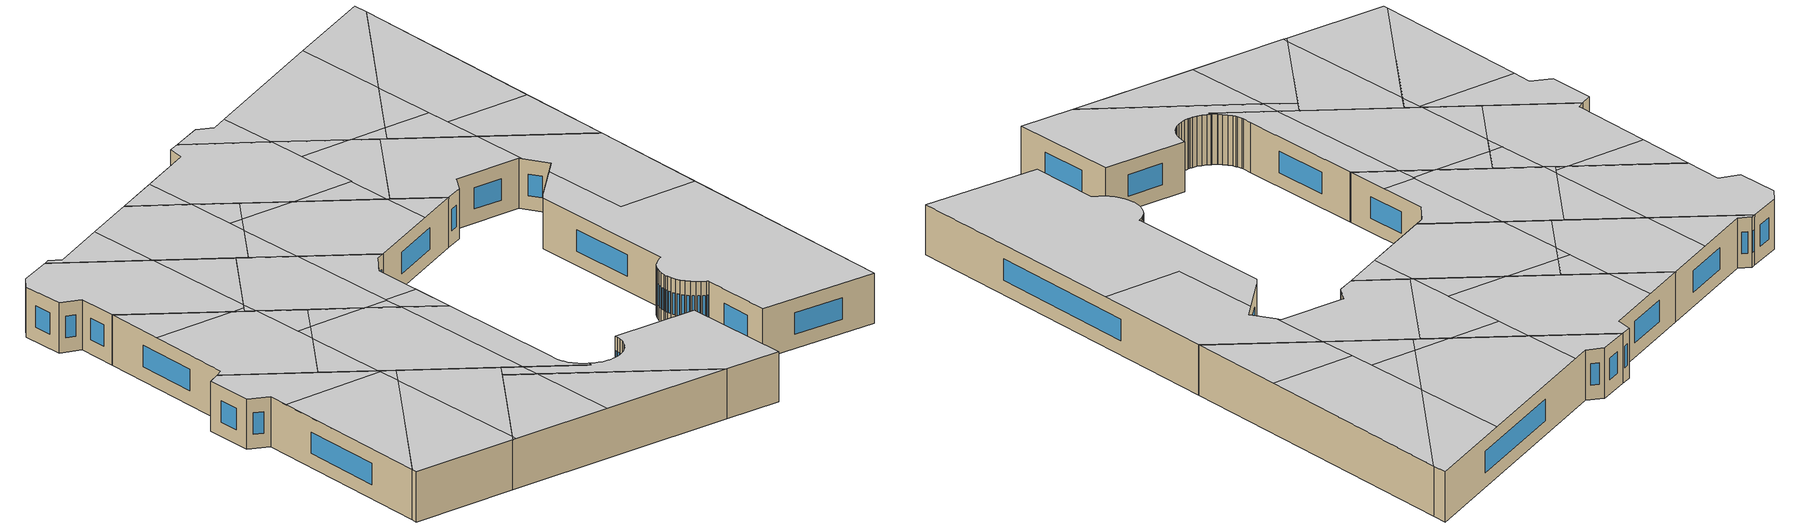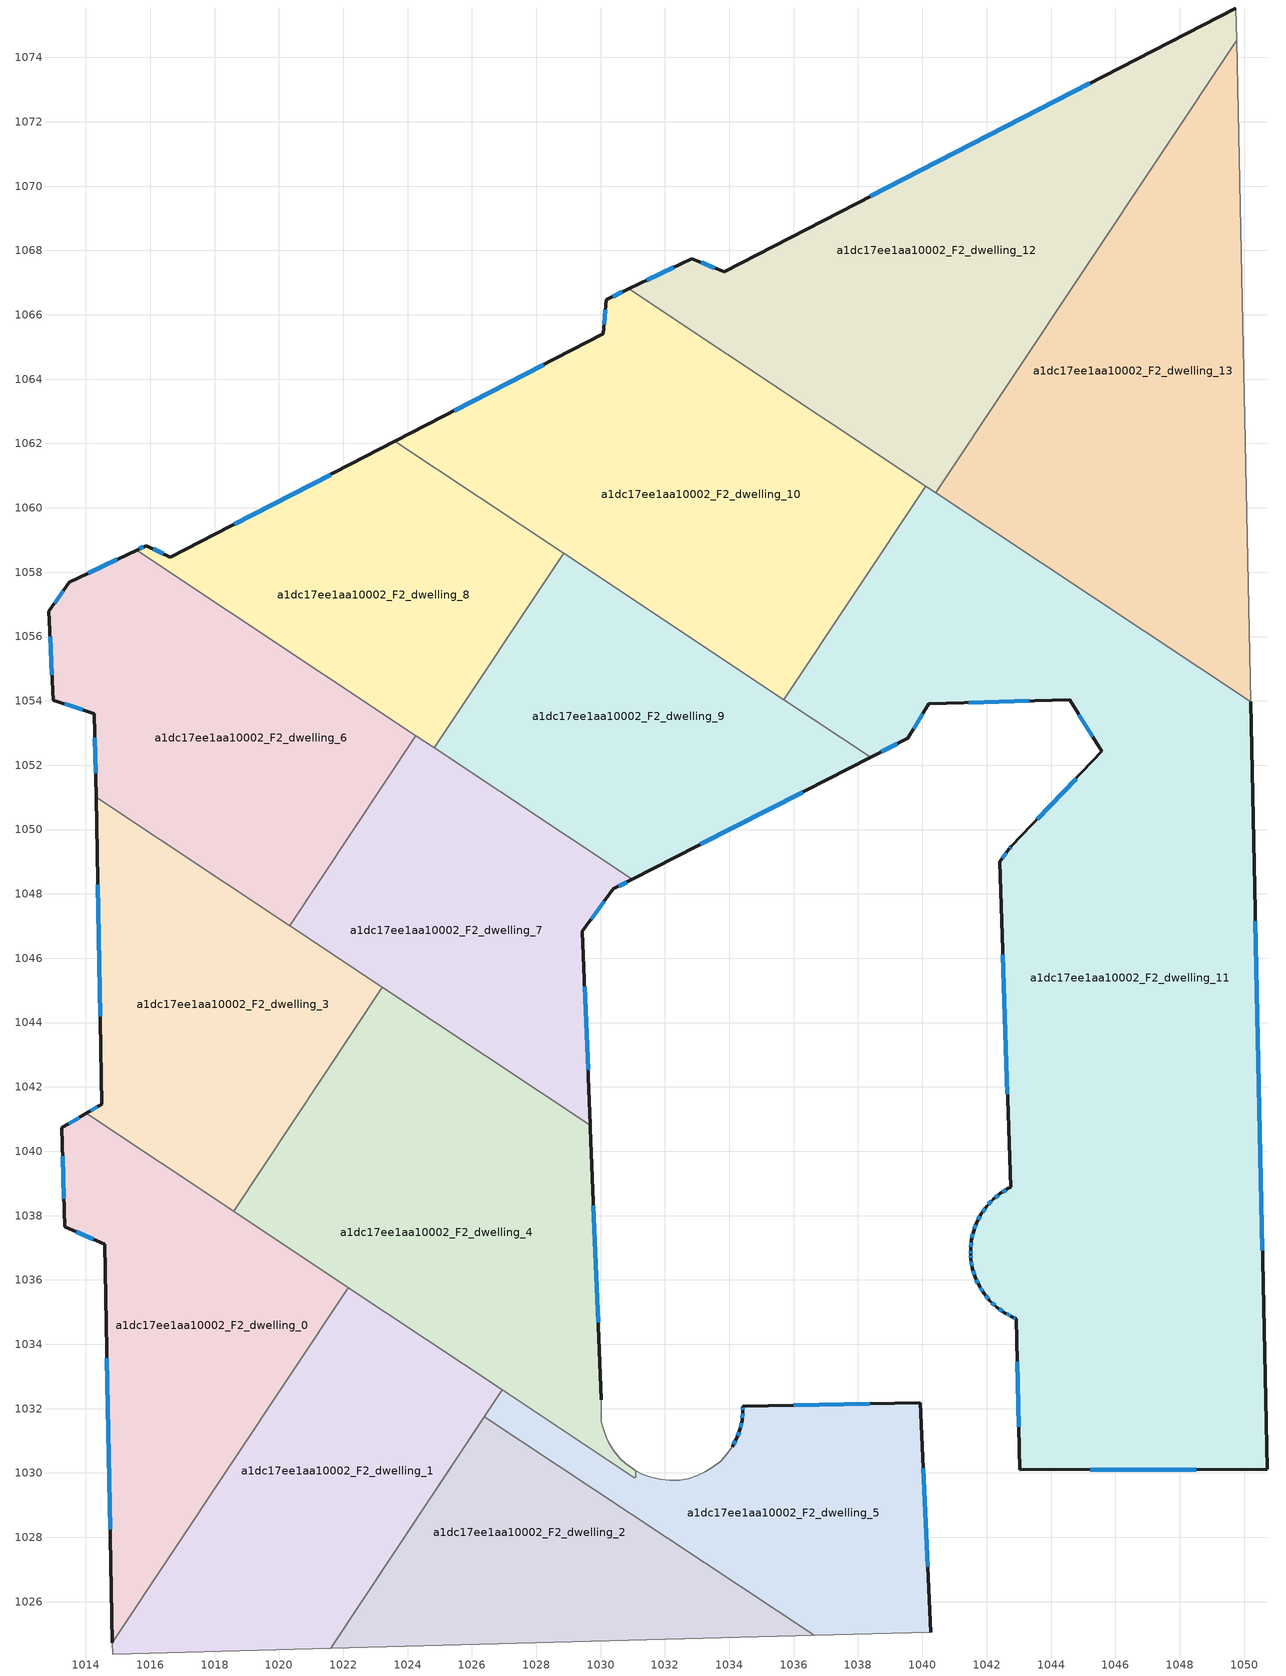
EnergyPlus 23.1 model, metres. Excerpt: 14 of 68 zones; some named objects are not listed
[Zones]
a1dc17ee1aa10002_F2_dwelling_0
 floor to a1dc17ee1aa10002_F1_dwelling_0 (EU_floor_Construction): 1022.16,1035.76 1014.83,1024.72 1014.59,1037.11 1013.34,1037.65 1013.25,1040.73 1014.01,1041.17 z6
 wall outside (EU_wall_Construction): 1014.01,1041.17 1013.25,1040.73 1013.34,1037.65 1014.59,1037.11 1014.83,1024.72 z6:9
 wall to a1dc17ee1aa10002_F2_dwelling_1 (EU_wall_Construction): 1014.83,1024.72 1022.16,1035.76 z6:9
 wall to a1dc17ee1aa10002_F2_dwelling_3 (EU_wall_Construction): 1018.59,1038.13 1014.01,1041.17 z6:9
 wall to a1dc17ee1aa10002_F2_dwelling_4 (EU_wall_Construction): 1022.16,1035.76 1018.59,1038.13 z6:9
 window (EU_Window_Construction): 1014.66,1033.57 1014.76,1028.26 / 1013.7,1037.49 1014.23,1037.26 / 1013.27,1039.85 1013.32,1038.53 / 1013.79,1041.05 1013.47,1040.86 z6.86:8.14
 ceiling to a1dc17ee1aa10002_F3_dwelling_2 (EU_floor_Construction): 1014.83,1024.72 1021.43,1034.65 1021.36,1036.1 1014.61,1035.8 z9
 ceiling to a1dc17ee1aa10002_F3_dwelling_1 (EU_floor_Construction): 1021.36,1036.1 1021.35,1036.3 1014.01,1041.17 1013.25,1040.73 1013.34,1037.65 1014.59,1037.11 1014.61,1035.8 z9
 ceiling to a1dc17ee1aa10002_F3_dwelling_4 (EU_floor_Construction): 1021.43,1034.66 1022.16,1035.76 1021.35,1036.3 z9
a1dc17ee1aa10002_F2_dwelling_1
 floor to a1dc17ee1aa10002_F1_dwelling_1 (EU_floor_Construction): 1026.95,1032.58 1021.61,1024.55 1014.84,1024.37 1014.83,1024.72 1022.16,1035.76 z6
 wall adiabatic (EU_wall_Construction): 1014.83,1024.72 1014.84,1024.37 1021.61,1024.55 1026.95,1032.58 z6:9
 wall to a1dc17ee1aa10002_F2_dwelling_4 (EU_wall_Construction): 1026.95,1032.58 1022.16,1035.76 z6:9
 ceiling to a1dc17ee1aa10002_F3_dwelling_4 (EU_floor_Construction): 1021.87,1024.94 1026.95,1032.58 1022.16,1035.76 1021.43,1034.66 z9
 ceiling to a1dc17ee1aa10002_F3_dwelling_2 (EU_floor_Construction): 1021.61,1024.55 1021.87,1024.94 1021.43,1034.65 1014.83,1024.72 1014.84,1024.37 z9
a1dc17ee1aa10002_F2_dwelling_10
 floor to a1dc17ee1aa10002_F1_dwelling_10 (EU_floor_Construction): 1040.11,1060.68 1035.7,1054.04 1023.61,1062.06 1030.09,1065.41 1030.17,1066.47 1030.88,1066.81 z6
 wall outside (EU_wall_Construction): 1030.88,1066.81 1030.17,1066.47 1030.09,1065.41 1023.61,1062.06 z6:9
 wall to a1dc17ee1aa10002_F2_dwelling_11 (EU_wall_Construction): 1035.7,1054.04 1040.11,1060.68 z6:9
 wall to a1dc17ee1aa10002_F2_dwelling_12 (EU_wall_Construction): 1040.11,1060.68 1030.88,1066.81 z6:9
 wall to a1dc17ee1aa10002_F2_dwelling_9 (EU_wall_Construction): 1028.85,1058.58 1035.7,1054.04 z6:9
 wall to a1dc17ee1aa10002_F2_dwelling_8 (EU_wall_Construction): 1023.61,1062.06 1028.85,1058.58 z6:9
 window (EU_Window_Construction): 1030.68,1066.71 1030.37,1066.56 / 1028.24,1064.45 1025.46,1063.02 / 1030.15,1066.16 1030.11,1065.71 z6.86:8.14
 ceiling to a1dc17ee1aa10002_F3_dwelling_5 (EU_floor_Construction): 1035.46,1057.15 1035.15,1063.97 1030.88,1066.81 1030.17,1066.47 1030.09,1065.41 1026.49,1063.55 1026.65,1060.04 1031.3,1056.96 z9
 ceiling to a1dc17ee1aa10002_F3_dwelling_9 (EU_floor_Construction): 1035.7,1054.04 1040.11,1060.68 1038.76,1061.57 1035.27,1061.41 1035.6,1054.1 z9
 ceiling to a1dc17ee1aa10002_F3_dwelling_3 (EU_floor_Construction): 1026.65,1060.04 1026.49,1063.55 1023.61,1062.06 z9
 ceiling to a1dc17ee1aa10002_F3_dwelling_6 (EU_floor_Construction): 1035.6,1054.1 1035.46,1057.15 1031.3,1056.96 z9
 ceiling to a1dc17ee1aa10002_F3_dwelling_8 (EU_floor_Construction): 1038.76,1061.57 1035.15,1063.97 1035.27,1061.41 z9
a1dc17ee1aa10002_F2_dwelling_11
 floor to a1dc17ee1aa10002_F1_dwelling_11 (EU_floor_Construction): 1050.21,1053.97 1050.72,1030.11 1043.03,1030.1 1042.92,1034.8 1042.81,1034.85 1042.55,1034.98 1042.32,1035.15 1042.1,1035.35 1041.92,1035.58 1041.76,1035.82 1041.64,1036.09 1041.56,1036.37 1041.51,1036.66 1041.5,1036.78 1041.5,1036.95 1041.53,1037.24 1041.59,1037.52 1041.69,1037.79 1041.83,1038.05 1042,1038.29 1042.2,1038.5 1042.42,1038.69 1042.67,1038.84 1042.74,1038.88 1042.4,1049 1042.69,1049.39 1042.76,1049.48 1045.58,1052.43 1044.58,1054.03 1040.19,1053.91 1039.55,1052.83 1038.4,1052.24 1035.7,1054.04 1040.11,1060.68 z6
 wall outside (EU_wall_Construction): 1038.4,1052.24 1039.55,1052.83 1040.19,1053.91 1044.58,1054.03 1045.58,1052.43 1042.76,1049.48 1042.69,1049.39 1042.4,1049 1042.74,1038.88 1042.67,1038.84 1042.42,1038.69 1042.2,1038.5 1042,1038.29 1041.83,1038.05 1041.69,1037.79 1041.59,1037.52 1041.53,1037.24 1041.5,1036.95 1041.5,1036.78 1041.51,1036.66 1041.56,1036.37 1041.64,1036.09 1041.76,1035.82 1041.92,1035.58 1042.1,1035.35 1042.32,1035.15 1042.55,1034.98 1042.81,1034.85 1042.92,1034.8 1043.03,1030.1 1050.72,1030.11 1050.21,1053.97 z6:9
 wall to a1dc17ee1aa10002_F2_dwelling_13 (EU_wall_Construction): 1050.21,1053.97 1040.42,1060.47 z6:9
 wall to a1dc17ee1aa10002_F2_dwelling_9 (EU_wall_Construction): 1035.7,1054.03 1038.4,1052.24 z6:9
 wall to a1dc17ee1aa10002_F2_dwelling_12 (EU_wall_Construction): 1040.42,1060.47 1040.11,1060.68 z6:9
 window (EU_Window_Construction): 1041.68,1036.01 1041.73,1035.9 / 1041.58,1036.29 1041.62,1036.17 / 1041.52,1036.57 1041.54,1036.45 / 1041.5,1036.75 1041.51,1036.69 / 1041.5,1036.9 1041.5,1036.83 / 1041.52,1037.15 1041.51,1037.03 / 1041.57,1037.44 1041.54,1037.32 / 1041.66,1037.72 1041.62,1037.6 / 1041.79,1037.98 1041.73,1037.87 / 1041.95,1038.22 1041.88,1038.12 / 1042.14,1038.44 1042.06,1038.35 / 1042.36,1038.64 1042.26,1038.56 / 1042.6,1038.8 1042.49,1038.73 / 1042.5,1046.11 1042.64,1041.77 / 1042.61,1049.28 1042.48,1049.11 / 1042.74,1049.45 1042.71,1049.41 / 1044.78,1051.58 1043.57,1050.32 / 1044.87,1053.57 1045.3,1052.89 / 1041.45,1053.94 1043.33,1054 / 1039.73,1053.14 1040.01,1053.6 / 1038.72,1052.41 1039.22,1052.66 / 1050.57,1036.93 1050.35,1047.16 / 1045.22,1030.1 1048.52,1030.11 / 1042.95,1033.46 1043,1031.44 / 1042.84,1034.83 1042.89,1034.81 / 1042.63,1034.94 1042.74,1034.89 / 1042.38,1035.1 1042.49,1035.03 / 1042.16,1035.29 1042.26,1035.21 / 1041.97,1035.51 1042.05,1035.42 / 1041.81,1035.75 1041.87,1035.65 z6.86:8.14
 ceiling to a1dc17ee1aa10002_F3_dwelling_12 (EU_floor_Construction): 1050.72,1030.11 1050.38,1045.79 1045.1,1045.55 1044.83,1051.64 1042.76,1049.48 1042.4,1049 1042.74,1038.88 1042.67,1038.84 1042.42,1038.69 1042.2,1038.5 1042,1038.29 1041.83,1038.05 1041.69,1037.79 1041.59,1037.52 1041.53,1037.24 1041.5,1036.95 1041.5,1036.78 1041.51,1036.66 1041.56,1036.37 1041.64,1036.09 1041.76,1035.82 1041.92,1035.58 1042.1,1035.35 1042.32,1035.15 1042.55,1034.98 1042.81,1034.85 1042.92,1034.8 1043.03,1030.1 z9
 ceiling to a1dc17ee1aa10002_F3_dwelling_11 (EU_floor_Construction): 1050.38,1045.79 1050.21,1053.97 1044.55,1057.73 1044.73,1053.8 1045.58,1052.43 1044.83,1051.64 1045.1,1045.55 z9
 ceiling to a1dc17ee1aa10002_F3_dwelling_9 (EU_floor_Construction): 1044.73,1053.8 1044.55,1057.73 1040.11,1060.68 1035.7,1054.04 1038.39,1052.24 1039.55,1052.83 1040.19,1053.91 1044.58,1054.03 z9
a1dc17ee1aa10002_F2_dwelling_12
 floor to a1dc17ee1aa10002_F1_dwelling_12 (EU_floor_Construction): 1049.74,1075.54 1049.77,1074.54 1040.42,1060.47 1030.88,1066.81 1032.84,1067.74 1033.84,1067.34 z6
 wall outside (EU_wall_Construction): 1049.74,1075.54 1033.84,1067.34 1032.84,1067.74 1030.88,1066.81 z6:9
 wall to a1dc17ee1aa10002_F2_dwelling_13 (EU_wall_Construction): 1040.42,1060.47 1049.77,1074.54 z6:9
 wall adiabatic (EU_wall_Construction): 1049.77,1074.54 1049.74,1075.54 z6:9
 window (EU_Window_Construction): 1032.28,1067.48 1031.44,1067.07 / 1033.55,1067.45 1033.13,1067.63 / 1045.2,1073.19 1038.38,1069.68 z6.86:8.14
 ceiling to a1dc17ee1aa10002_F3_dwelling_8 (EU_floor_Construction): 1041.23,1061.68 1044.17,1066.11 1043.87,1072.51 1034.97,1067.92 1035.15,1063.97 1038.76,1061.57 z9
 ceiling to a1dc17ee1aa10002_F3_dwelling_5 (EU_floor_Construction): 1035.15,1063.97 1034.97,1067.92 1033.84,1067.34 1032.84,1067.74 1030.88,1066.81 z9
 ceiling to a1dc17ee1aa10002_F3_dwelling_10 (EU_floor_Construction): 1044.17,1066.11 1049.77,1074.54 1049.74,1075.54 1043.87,1072.51 z9
 ceiling to a1dc17ee1aa10002_F3_dwelling_9 (EU_floor_Construction): 1040.42,1060.47 1041.23,1061.68 1038.76,1061.57 z9
a1dc17ee1aa10002_F2_dwelling_13
 floor to a1dc17ee1aa10002_F1_dwelling_13 (EU_floor_Construction): 1049.77,1074.54 1050.21,1053.97 1040.42,1060.47 z6
 wall adiabatic (EU_wall_Construction): 1050.21,1053.97 1049.77,1074.54 z6:9
 ceiling to a1dc17ee1aa10002_F3_dwelling_10 (EU_floor_Construction): 1050.07,1060.48 1049.77,1074.54 1044.17,1066.11 1044.43,1060.23 z9
 ceiling to a1dc17ee1aa10002_F3_dwelling_8 (EU_floor_Construction): 1044.36,1061.83 1044.17,1066.11 1041.23,1061.68 z9
 ceiling to a1dc17ee1aa10002_F3_dwelling_11 (EU_floor_Construction): 1050.21,1053.97 1050.07,1060.48 1044.43,1060.23 1044.55,1057.73 z9
 ceiling to a1dc17ee1aa10002_F3_dwelling_9 (EU_floor_Construction): 1044.55,1057.73 1044.36,1061.83 1041.23,1061.68 1040.42,1060.47 z9
a1dc17ee1aa10002_F2_dwelling_2
 floor to a1dc17ee1aa10002_F1_dwelling_2 (EU_floor_Construction): 1036.63,1024.95 1021.61,1024.55 1026.39,1031.75 z6
 wall adiabatic (EU_wall_Construction): 1026.39,1031.75 1021.61,1024.55 1036.63,1024.95 z6:9
 wall to a1dc17ee1aa10002_F2_dwelling_5 (EU_wall_Construction): 1036.63,1024.95 1026.39,1031.75 z6:9
 ceiling to a1dc17ee1aa10002_F3_dwelling_7 (EU_floor_Construction): 1036.63,1024.95 1027.99,1030.69 1028.26,1024.73 z9
 ceiling to a1dc17ee1aa10002_F3_dwelling_4 (EU_floor_Construction): 1028.26,1024.73 1027.99,1030.69 1026.39,1031.75 1021.87,1024.94 1021.89,1024.56 z9
 ceiling to a1dc17ee1aa10002_F3_dwelling_2 (EU_floor_Construction): 1021.89,1024.56 1021.87,1024.94 1021.61,1024.55 z9
a1dc17ee1aa10002_F2_dwelling_3
 floor to a1dc17ee1aa10002_F1_dwelling_3 (EU_floor_Construction): 1023.22,1045.09 1018.59,1038.13 1014.01,1041.17 1014.5,1041.46 1014.32,1051 z6
 wall outside (EU_wall_Construction): 1014.32,1051 1014.5,1041.46 1014.01,1041.17 z6:9
 wall to a1dc17ee1aa10002_F2_dwelling_4 (EU_wall_Construction): 1018.59,1038.13 1023.22,1045.09 z6:9
 wall to a1dc17ee1aa10002_F2_dwelling_6 (EU_wall_Construction): 1020.34,1047.01 1014.32,1051 z6:9
 wall to a1dc17ee1aa10002_F2_dwelling_7 (EU_wall_Construction): 1023.22,1045.09 1020.34,1047.01 z6:9
 window (EU_Window_Construction): 1014.36,1041.38 1014.15,1041.26 / 1014.37,1048.28 1014.45,1044.19 z6.86:8.14
 ceiling to a1dc17ee1aa10002_F3_dwelling_1 (EU_floor_Construction): 1018.59,1038.13 1021.1,1041.9 1020.88,1046.65 1019.82,1047.35 1014.39,1047.1 1014.5,1041.46 1014.01,1041.17 z9
 ceiling to a1dc17ee1aa10002_F3_dwelling_0 (EU_floor_Construction): 1019.82,1047.35 1014.32,1051 1014.39,1047.1 z9
 ceiling to a1dc17ee1aa10002_F3_dwelling_3 (EU_floor_Construction): 1021.95,1043.19 1023.22,1045.09 1020.88,1046.64 1021.04,1043.15 z9
 ceiling to a1dc17ee1aa10002_F3_dwelling_4 (EU_floor_Construction): 1021.1,1041.91 1021.95,1043.19 1021.04,1043.15 z9
a1dc17ee1aa10002_F2_dwelling_4
 floor to a1dc17ee1aa10002_F1_dwelling_4 (EU_floor_Construction): 1029.68,1040.8 1029.68,1040.72 1030.02,1032.27 1030.03,1031.61 1030.05,1031.48 1030.14,1031.2 1030.18,1031.1 1030.26,1030.94 1030.41,1030.69 1030.59,1030.47 1030.79,1030.29 1030.81,1030.27 1031.04,1030.1 1031.09,1030.08 1031.09,1029.88 1031.05,1029.86 1018.59,1038.13 1023.22,1045.09 z6
 wall outside (EU_wall_Construction): 1030.02,1032.27 1029.68,1040.72 1029.68,1040.8 z6:9
 wall adiabatic (EU_wall_Construction): 1031.05,1029.86 1031.09,1029.88 1031.09,1030.08 1031.04,1030.1 1030.81,1030.27 1030.79,1030.29 1030.59,1030.47 1030.41,1030.69 1030.26,1030.94 1030.18,1031.1 1030.14,1031.2 1030.05,1031.48 1030.03,1031.61 1030.02,1032.27 z6:9
 wall to a1dc17ee1aa10002_F2_dwelling_7 (EU_wall_Construction): 1029.68,1040.8 1023.22,1045.09 z6:9
 wall to a1dc17ee1aa10002_F2_dwelling_5 (EU_wall_Construction): 1026.95,1032.58 1031.05,1029.86 z6:9
 window (EU_Window_Construction): 1029.92,1034.69 1029.78,1038.31 z6.86:8.14
 ceiling to a1dc17ee1aa10002_F3_dwelling_4 (EU_floor_Construction): 1027.93,1031.93 1027.46,1042.27 1025.82,1043.37 1021.95,1043.19 1021.1,1041.91 1021.35,1036.3 z9
 ceiling to a1dc17ee1aa10002_F3_dwelling_7 (EU_floor_Construction): 1031.09,1029.88 1031.09,1030.08 1031.04,1030.1 1030.81,1030.27 1030.79,1030.29 1030.59,1030.47 1030.41,1030.69 1030.26,1030.94 1030.18,1031.1 1030.14,1031.2 1030.05,1031.48 1030.03,1031.61 1030.02,1032.27 1029.68,1040.72 1029.68,1040.73 1029.68,1040.8 1027.46,1042.27 1027.93,1031.93 1031.05,1029.86 z9
 ceiling to a1dc17ee1aa10002_F3_dwelling_1 (EU_floor_Construction): 1021.35,1036.3 1021.1,1041.9 1018.59,1038.13 z9
 ceiling to a1dc17ee1aa10002_F3_dwelling_3 (EU_floor_Construction): 1025.82,1043.37 1023.22,1045.09 1021.95,1043.19 z9
a1dc17ee1aa10002_F2_dwelling_5
 floor to a1dc17ee1aa10002_F1_dwelling_5 (EU_floor_Construction): 1039.94,1032.19 1040.27,1025.05 1036.63,1024.95 1026.39,1031.75 1026.95,1032.58 1031.05,1029.86 1031.09,1029.88 1031.09,1030.08 1031.29,1029.97 1031.57,1029.86 1031.85,1029.8 1032.14,1029.77 1032.33,1029.78 1032.43,1029.78 1032.45,1029.78 1032.72,1029.83 1032.99,1029.91 1033.26,1030.03 1033.5,1030.19 1033.73,1030.37 1033.93,1030.58 1034.09,1030.82 1034.23,1031.08 1034.33,1031.35 1034.4,1031.63 1034.42,1031.92 1034.42,1032.08 z6
 wall outside (EU_wall_Construction): 1040.27,1025.05 1039.94,1032.19 1034.42,1032.08 1034.42,1031.92 1034.4,1031.63 1034.33,1031.35 1034.23,1031.08 1034.09,1030.82 z6:9
 wall adiabatic (EU_wall_Construction): 1031.29,1029.97 1031.09,1030.08 1031.09,1029.88 1031.05,1029.86 / 1034.09,1030.82 1033.93,1030.58 1033.73,1030.37 1033.5,1030.19 1033.26,1030.03 1032.99,1029.91 1032.72,1029.83 1032.45,1029.78 1032.43,1029.78 1032.33,1029.78 1032.14,1029.77 1031.85,1029.8 1031.57,1029.86 1031.3,1029.96 / 1036.63,1024.95 1040.27,1025.05 / 1026.95,1032.58 1026.39,1031.75 z6:9
 window (EU_Window_Construction): 1034.19,1031 1034.13,1030.89 / 1034.3,1031.27 1034.26,1031.15 / 1034.38,1031.55 1034.35,1031.43 / 1034.42,1031.84 1034.4,1031.71 / 1034.42,1032.04 1034.42,1031.96 / 1038.36,1032.16 1036,1032.11 / 1040.17,1027.09 1040.03,1030.15 z6.86:8.14
 ceiling to a1dc17ee1aa10002_F3_dwelling_7 (EU_floor_Construction): 1040.27,1025.05 1039.94,1032.19 1034.42,1032.08 1034.42,1031.92 1034.4,1031.63 1034.33,1031.35 1034.23,1031.08 1034.09,1030.82 1033.93,1030.58 1033.73,1030.37 1033.5,1030.19 1033.26,1030.03 1032.99,1029.91 1032.72,1029.83 1032.45,1029.78 1032.43,1029.78 1032.33,1029.78 1032.14,1029.77 1031.85,1029.8 1031.57,1029.86 1031.3,1029.96 1031.09,1030.08 1031.09,1029.88 1031.05,1029.86 1027.93,1031.93 1027.99,1030.69 1036.63,1024.95 z9
 ceiling to a1dc17ee1aa10002_F3_dwelling_4 (EU_floor_Construction): 1027.99,1030.69 1027.93,1031.93 1026.95,1032.58 1026.39,1031.75 z9
a1dc17ee1aa10002_F2_dwelling_6
 floor to a1dc17ee1aa10002_F1_dwelling_6 (EU_floor_Construction): 1024.26,1052.92 1020.34,1047.01 1014.32,1051 1014.27,1053.6 1012.98,1054.03 1012.85,1056.79 1013.48,1057.68 1015.58,1058.68 z6
 wall outside (EU_wall_Construction): 1015.58,1058.68 1013.48,1057.68 1012.85,1056.79 1012.98,1054.03 1014.27,1053.6 1014.32,1051 z6:9
 wall to a1dc17ee1aa10002_F2_dwelling_7 (EU_wall_Construction): 1020.34,1047.01 1024.26,1052.92 z6:9
 wall to a1dc17ee1aa10002_F2_dwelling_8 (EU_wall_Construction): 1024.26,1052.92 1015.58,1058.68 z6:9
 window (EU_Window_Construction): 1012.89,1056 1012.94,1054.81 / 1013.3,1057.43 1013.03,1057.04 / 1014.98,1058.4 1014.08,1057.97 / 1014.28,1052.86 1014.3,1051.75 / 1013.35,1053.9 1013.9,1053.72 z6.86:8.14
 ceiling to a1dc17ee1aa10002_F3_dwelling_0 (EU_floor_Construction): 1020.59,1047.38 1020.83,1047.75 1020.48,1055.43 1015.58,1058.68 1013.48,1057.68 1012.85,1056.79 1012.98,1054.03 1014.27,1053.6 1014.32,1051 1019.82,1047.35 z9
 ceiling adiabatic (EU_roof_Construction): 1020.34,1047.01 1020.59,1047.38 1019.82,1047.35 z9
 ceiling to a1dc17ee1aa10002_F3_dwelling_3 (EU_floor_Construction): 1020.83,1047.75 1024.26,1052.92 1020.48,1055.43 z9
a1dc17ee1aa10002_F2_dwelling_7
 floor to a1dc17ee1aa10002_F1_dwelling_7 (EU_floor_Construction): 1030.98,1048.46 1030.39,1048.15 1029.44,1046.84 1029.68,1040.8 1020.34,1047.01 1024.26,1052.92 z6
 wall outside (EU_wall_Construction): 1029.68,1040.8 1029.44,1046.84 1030.39,1048.15 1030.98,1048.46 z6:9
 wall to a1dc17ee1aa10002_F2_dwelling_9 (EU_wall_Construction): 1030.98,1048.46 1024.83,1052.54 z6:9
 wall to a1dc17ee1aa10002_F2_dwelling_8 (EU_wall_Construction): 1024.83,1052.54 1024.26,1052.92 z6:9
 window (EU_Window_Construction): 1030.56,1048.24 1030.81,1048.37 / 1029.71,1047.21 1030.12,1047.78 / 1029.61,1042.53 1029.51,1045.11 z6.86:8.14
 ceiling to a1dc17ee1aa10002_F3_dwelling_3 (EU_floor_Construction): 1027.41,1043.44 1027.06,1051.06 1024.26,1052.92 1020.83,1047.75 1020.88,1046.64 1025.82,1043.37 z9
 ceiling adiabatic (EU_roof_Construction): 1020.88,1046.64 1020.83,1047.75 1020.34,1047.01 z9
 ceiling to a1dc17ee1aa10002_F3_dwelling_6 (EU_floor_Construction): 1029.56,1043.67 1029.44,1046.84 1030.39,1048.15 1030.98,1048.46 1027.06,1051.06 1027.4,1043.57 z9
 ceiling to a1dc17ee1aa10002_F3_dwelling_7 (EU_floor_Construction): 1029.68,1040.8 1029.56,1043.67 1027.4,1043.57 1027.46,1042.27 z9
 ceiling to a1dc17ee1aa10002_F3_dwelling_4 (EU_floor_Construction): 1027.46,1042.27 1027.41,1043.44 1025.82,1043.37 z9
a1dc17ee1aa10002_F2_dwelling_8
 floor to a1dc17ee1aa10002_F1_dwelling_8 (EU_floor_Construction): 1028.85,1058.58 1024.83,1052.54 1015.58,1058.68 1015.88,1058.83 1016.62,1058.46 1023.61,1062.06 z6
 wall outside (EU_wall_Construction): 1023.61,1062.06 1016.62,1058.46 1015.88,1058.83 1015.58,1058.68 z6:9
 wall to a1dc17ee1aa10002_F2_dwelling_9 (EU_wall_Construction): 1024.83,1052.54 1028.85,1058.58 z6:9
 window (EU_Window_Construction): 1021.61,1061.04 1018.62,1059.49 / 1015.79,1058.78 1015.66,1058.72 / 1016.41,1058.57 1016.09,1058.72 z6.86:8.14
 ceiling to a1dc17ee1aa10002_F3_dwelling_3 (EU_floor_Construction): 1024.83,1052.54 1026.86,1055.58 1026.65,1060.04 1023.61,1062.06 1020.26,1060.34 1020.48,1055.43 z9
 ceiling to a1dc17ee1aa10002_F3_dwelling_0 (EU_floor_Construction): 1020.48,1055.43 1020.26,1060.34 1016.62,1058.46 1015.88,1058.83 1015.58,1058.68 z9
 ceiling to a1dc17ee1aa10002_F3_dwelling_5 (EU_floor_Construction): 1027.66,1056.79 1028.85,1058.58 1026.65,1060.04 1026.8,1056.75 z9
 ceiling to a1dc17ee1aa10002_F3_dwelling_6 (EU_floor_Construction): 1026.86,1055.58 1027.66,1056.79 1026.8,1056.75 z9
a1dc17ee1aa10002_F2_dwelling_9
 floor to a1dc17ee1aa10002_F1_dwelling_9 (EU_floor_Construction): 1038.4,1052.24 1030.98,1048.46 1024.83,1052.54 1028.85,1058.58 z6
 wall outside (EU_wall_Construction): 1030.98,1048.46 1038.4,1052.24 z6:9
 window (EU_Window_Construction): 1033.1,1049.54 1036.28,1051.16 z6.86:8.14
 ceiling to a1dc17ee1aa10002_F3_dwelling_6 (EU_floor_Construction): 1035.75,1050.89 1035.6,1054.1 1031.3,1056.96 1027.66,1056.79 1026.86,1055.58 1027.06,1051.06 1030.98,1048.46 z9
 ceiling to a1dc17ee1aa10002_F3_dwelling_3 (EU_floor_Construction): 1027.06,1051.06 1026.86,1055.58 1024.83,1052.54 z9
 ceiling to a1dc17ee1aa10002_F3_dwelling_9 (EU_floor_Construction): 1038.39,1052.24 1035.7,1054.04 1035.6,1054.1 1035.75,1050.89 z9
 ceiling to a1dc17ee1aa10002_F3_dwelling_5 (EU_floor_Construction): 1031.3,1056.96 1028.85,1058.58 1027.66,1056.79 z9
[Building]
EU S2 Campaign: North Axis=0; Terrain=City; Solar Distribution=FullExterior
[Site:Location]
Helsinki-Vantaa.AP: Latitude=60.317; Longitude=24.963; Time Zone=2; Elevation=54.6
[SizingPeriod:WeatherFileDays]
AnnualSizingPeriod: Begin Month=1; Begin Day of Month=1; End Month=12; End Day of Month=31; Day of Week for Start Day=Monday; Use Weather File Daylight Saving Period=No; Use Weather File Rain and Snow Indicators=No
[MATERIAL]
EU_InternalMass_Material: Roughness=MediumRough; Thickness=0.1; Conductivity=1; Density=1800; Specific Heat=900; Thermal Absorptance=0.9; Solar Absorptance=0.7; Visible Absorptance=0.7
[MATERIAL:NOMASS] Roughness=MediumRough; Thermal Absorptance=0.9; Solar Absorptance=0.7; Visible Absorptance=0.7
Name | Thermal Resistance
EU_wall_NoMass | 1.10183
EU_roof_NoMass; EU_floor_NoMass | 1.70606
[WINDOWMATERIAL:SIMPLEGLAZINGSYSTEM]
EU_Window_SimpleGlazing: UFactor=3.11035; Solar Heat Gain Coefficient=0.8; Visible Transmittance=0.8
[CONSTRUCTION]
EU_wall_Construction: EU_wall_NoMass
EU_roof_Construction: EU_roof_NoMass
EU_floor_Construction: EU_floor_NoMass
EU_Window_Construction: EU_Window_SimpleGlazing
EU_InternalMass_Construction: EU_InternalMass_Material
[ZONE] Type=1; Multiplier=1; Ceiling Height=autocalculate; Floor Area=autocalculate; Part of Total Floor Area=Yes
Name | Volume
a1dc17ee1aa10002_F2_dwelling_0 | 196.066
a1dc17ee1aa10002_F2_dwelling_1 | 200.681
a1dc17ee1aa10002_F2_dwelling_10 | 297.555
a1dc17ee1aa10002_F2_dwelling_11 | 701.231
a1dc17ee1aa10002_F2_dwelling_12 | 297.524
a1dc17ee1aa10002_F2_dwelling_13 | 297.568
a1dc17ee1aa10002_F2_dwelling_2 | 159.313
a1dc17ee1aa10002_F2_dwelling_3 | 195.772
a1dc17ee1aa10002_F2_dwelling_4 | 271.517
a1dc17ee1aa10002_F2_dwelling_5 | 159.057
a1dc17ee1aa10002_F2_dwelling_6 | 217.518
a1dc17ee1aa10002_F2_dwelling_7 | 189.894
a1dc17ee1aa10002_F2_dwelling_8 | 181.842
a1dc17ee1aa10002_F2_dwelling_9 | 205.059
[INTERNALMASS] Construction=EU_InternalMass_Construction
Name | Zone or ZoneList | Surface Area
a1dc17ee1aa10002_F2_dwelling_0_EU_InternalMass | a1dc17ee1aa10002_F2_dwelling_0 | 65.3589
a1dc17ee1aa10002_F2_dwelling_1_EU_InternalMass | a1dc17ee1aa10002_F2_dwelling_1 | 66.8934
a1dc17ee1aa10002_F2_dwelling_2_EU_InternalMass | a1dc17ee1aa10002_F2_dwelling_2 | 53.1035
a1dc17ee1aa10002_F2_dwelling_3_EU_InternalMass | a1dc17ee1aa10002_F2_dwelling_3 | 65.2571
a1dc17ee1aa10002_F2_dwelling_4_EU_InternalMass | a1dc17ee1aa10002_F2_dwelling_4 | 90.5124
a1dc17ee1aa10002_F2_dwelling_5_EU_InternalMass | a1dc17ee1aa10002_F2_dwelling_5 | 53.0196
a1dc17ee1aa10002_F2_dwelling_6_EU_InternalMass | a1dc17ee1aa10002_F2_dwelling_6 | 72.5059
a1dc17ee1aa10002_F2_dwelling_7_EU_InternalMass | a1dc17ee1aa10002_F2_dwelling_7 | 63.298
a1dc17ee1aa10002_F2_dwelling_8_EU_InternalMass | a1dc17ee1aa10002_F2_dwelling_8 | 60.6142
a1dc17ee1aa10002_F2_dwelling_9_EU_InternalMass | a1dc17ee1aa10002_F2_dwelling_9 | 68.3527
a1dc17ee1aa10002_F2_dwelling_10_EU_InternalMass | a1dc17ee1aa10002_F2_dwelling_10 | 99.1847
a1dc17ee1aa10002_F2_dwelling_11_EU_InternalMass | a1dc17ee1aa10002_F2_dwelling_11 | 233.748
a1dc17ee1aa10002_F2_dwelling_12_EU_InternalMass | a1dc17ee1aa10002_F2_dwelling_12 | 99.1747
a1dc17ee1aa10002_F2_dwelling_13_EU_InternalMass | a1dc17ee1aa10002_F2_dwelling_13 | 99.1893
[OTHEREQUIPMENT] Fuel Type=Electricity; Design Level Calculation Method=Watts/Area; Power per Zone Floor Area=1; Fraction Latent=0; Fraction Radiant=0; Fraction Lost=0; Carbon Dioxide Generation Rate=0; EndUse Subcategory=EU_Step8_InternalGains
Name | Zone or ZoneList or Space or SpaceList | Schedule
EU_Step8_InternalGain_a1dc17ee1aa10002_F2_dwelling_0_f000 | a1dc17ee1aa10002_F2_dwelling_0 | EU_Step8_GainSchedule_a1dc17ee1aa10002_F2_dwelling_0_f000
EU_Step8_InternalGain_a1dc17ee1aa10002_F2_dwelling_1_f000 | a1dc17ee1aa10002_F2_dwelling_1 | EU_Step8_GainSchedule_a1dc17ee1aa10002_F2_dwelling_1_f000
EU_Step8_InternalGain_a1dc17ee1aa10002_F2_dwelling_2_f000 | a1dc17ee1aa10002_F2_dwelling_2 | EU_Step8_GainSchedule_a1dc17ee1aa10002_F2_dwelling_2_f000
EU_Step8_InternalGain_a1dc17ee1aa10002_F2_dwelling_3_f000 | a1dc17ee1aa10002_F2_dwelling_3 | EU_Step8_GainSchedule_a1dc17ee1aa10002_F2_dwelling_3_f000
EU_Step8_InternalGain_a1dc17ee1aa10002_F2_dwelling_4_f000 | a1dc17ee1aa10002_F2_dwelling_4 | EU_Step8_GainSchedule_a1dc17ee1aa10002_F2_dwelling_4_f000
EU_Step8_InternalGain_a1dc17ee1aa10002_F2_dwelling_5_f000 | a1dc17ee1aa10002_F2_dwelling_5 | EU_Step8_GainSchedule_a1dc17ee1aa10002_F2_dwelling_5_f000
EU_Step8_InternalGain_a1dc17ee1aa10002_F2_dwelling_6_f000 | a1dc17ee1aa10002_F2_dwelling_6 | EU_Step8_GainSchedule_a1dc17ee1aa10002_F2_dwelling_6_f000
EU_Step8_InternalGain_a1dc17ee1aa10002_F2_dwelling_7_f000 | a1dc17ee1aa10002_F2_dwelling_7 | EU_Step8_GainSchedule_a1dc17ee1aa10002_F2_dwelling_7_f000
EU_Step8_InternalGain_a1dc17ee1aa10002_F2_dwelling_8_f000 | a1dc17ee1aa10002_F2_dwelling_8 | EU_Step8_GainSchedule_a1dc17ee1aa10002_F2_dwelling_8_f000
EU_Step8_InternalGain_a1dc17ee1aa10002_F2_dwelling_9_f000 | a1dc17ee1aa10002_F2_dwelling_9 | EU_Step8_GainSchedule_a1dc17ee1aa10002_F2_dwelling_9_f000
EU_Step8_InternalGain_a1dc17ee1aa10002_F2_dwelling_10_f000 | a1dc17ee1aa10002_F2_dwelling_10 | EU_Step8_GainSchedule_a1dc17ee1aa10002_F2_dwelling_10_f000
EU_Step8_InternalGain_a1dc17ee1aa10002_F2_dwelling_11_f000 | a1dc17ee1aa10002_F2_dwelling_11 | EU_Step8_GainSchedule_a1dc17ee1aa10002_F2_dwelling_11_f000
EU_Step8_InternalGain_a1dc17ee1aa10002_F2_dwelling_12_f000 | a1dc17ee1aa10002_F2_dwelling_12 | EU_Step8_GainSchedule_a1dc17ee1aa10002_F2_dwelling_12_f000
EU_Step8_InternalGain_a1dc17ee1aa10002_F2_dwelling_13_f000 | a1dc17ee1aa10002_F2_dwelling_13 | EU_Step8_GainSchedule_a1dc17ee1aa10002_F2_dwelling_13_f000
[ZONEVENTILATION:DESIGNFLOWRATE] Schedule=EU_AlwaysOn; Design Flow Rate Calculation Method=AirChanges/Hour; Air Changes per Hour=0.756316; Ventilation Type=Natural; Fan Pressure Rise=0; Fan Total Efficiency=1; Constant Term Coefficient=1; Temperature Term Coefficient=0; Velocity Term Coefficient=0; Velocity Squared Term Coefficient=0; Minimum Indoor Temperature=-100; Maximum Indoor Temperature=100; Delta Temperature=-100; Minimum Outdoor Temperature=-100; Maximum Outdoor Temperature=100; Maximum Wind Speed=40
Name | Zone or ZoneList or Space or SpaceList
EU_ConstantAir_a1dc17ee1aa10002_F2_dwelling_0 | a1dc17ee1aa10002_F2_dwelling_0
EU_ConstantAir_a1dc17ee1aa10002_F2_dwelling_1 | a1dc17ee1aa10002_F2_dwelling_1
EU_ConstantAir_a1dc17ee1aa10002_F2_dwelling_2 | a1dc17ee1aa10002_F2_dwelling_2
EU_ConstantAir_a1dc17ee1aa10002_F2_dwelling_3 | a1dc17ee1aa10002_F2_dwelling_3
EU_ConstantAir_a1dc17ee1aa10002_F2_dwelling_4 | a1dc17ee1aa10002_F2_dwelling_4
EU_ConstantAir_a1dc17ee1aa10002_F2_dwelling_5 | a1dc17ee1aa10002_F2_dwelling_5
EU_ConstantAir_a1dc17ee1aa10002_F2_dwelling_6 | a1dc17ee1aa10002_F2_dwelling_6
EU_ConstantAir_a1dc17ee1aa10002_F2_dwelling_7 | a1dc17ee1aa10002_F2_dwelling_7
EU_ConstantAir_a1dc17ee1aa10002_F2_dwelling_8 | a1dc17ee1aa10002_F2_dwelling_8
EU_ConstantAir_a1dc17ee1aa10002_F2_dwelling_9 | a1dc17ee1aa10002_F2_dwelling_9
EU_ConstantAir_a1dc17ee1aa10002_F2_dwelling_10 | a1dc17ee1aa10002_F2_dwelling_10
EU_ConstantAir_a1dc17ee1aa10002_F2_dwelling_11 | a1dc17ee1aa10002_F2_dwelling_11
EU_ConstantAir_a1dc17ee1aa10002_F2_dwelling_12 | a1dc17ee1aa10002_F2_dwelling_12
EU_ConstantAir_a1dc17ee1aa10002_F2_dwelling_13 | a1dc17ee1aa10002_F2_dwelling_13
[HVACTEMPLATE:ZONE:IDEALLOADSAIRSYSTEM] System Availability Schedule=EU_AlwaysOn; Maximum Heating Supply Air Temperature=50; Minimum Cooling Supply Air Temperature=13; Maximum Heating Supply Air Humidity Ratio=0.0156; Minimum Cooling Supply Air Humidity Ratio=0.0077; Heating Limit=NoLimit; Cooling Limit=NoLimit; Heating Availability Schedule=EU_AlwaysOn; Cooling Availability Schedule=EU_CoolingOff; Dehumidification Control Type=ConstantSensibleHeatRatio; Cooling Sensible Heat Ratio=0.7; Dehumidification Setpoint=60; Humidification Control Type=None; Humidification Setpoint=30; Outdoor Air Method=None; Outdoor Air Flow Rate per Person=0.00944; Outdoor Air Flow Rate per Zone Floor Area=0; Outdoor Air Flow Rate per Zone=0; Demand Controlled Ventilation Type=None; Outdoor Air Economizer Type=NoEconomizer; Heat Recovery Type=None; Sensible Heat Recovery Effectiveness=0.7; Latent Heat Recovery Effectiveness=0.65
Name | Template Thermostat
a1dc17ee1aa10002_F2_dwelling_0 | EU_HeatOnly_a1dc17ee1aa10002_F2_dwelling_0
a1dc17ee1aa10002_F2_dwelling_1 | EU_HeatOnly_a1dc17ee1aa10002_F2_dwelling_1
a1dc17ee1aa10002_F2_dwelling_2 | EU_HeatOnly_a1dc17ee1aa10002_F2_dwelling_2
a1dc17ee1aa10002_F2_dwelling_3 | EU_HeatOnly_a1dc17ee1aa10002_F2_dwelling_3
a1dc17ee1aa10002_F2_dwelling_4 | EU_HeatOnly_a1dc17ee1aa10002_F2_dwelling_4
a1dc17ee1aa10002_F2_dwelling_5 | EU_HeatOnly_a1dc17ee1aa10002_F2_dwelling_5
a1dc17ee1aa10002_F2_dwelling_6 | EU_HeatOnly_a1dc17ee1aa10002_F2_dwelling_6
a1dc17ee1aa10002_F2_dwelling_7 | EU_HeatOnly_a1dc17ee1aa10002_F2_dwelling_7
a1dc17ee1aa10002_F2_dwelling_8 | EU_HeatOnly_a1dc17ee1aa10002_F2_dwelling_8
a1dc17ee1aa10002_F2_dwelling_9 | EU_HeatOnly_a1dc17ee1aa10002_F2_dwelling_9
a1dc17ee1aa10002_F2_dwelling_10 | EU_HeatOnly_a1dc17ee1aa10002_F2_dwelling_10
a1dc17ee1aa10002_F2_dwelling_11 | EU_HeatOnly_a1dc17ee1aa10002_F2_dwelling_11
a1dc17ee1aa10002_F2_dwelling_12 | EU_HeatOnly_a1dc17ee1aa10002_F2_dwelling_12
a1dc17ee1aa10002_F2_dwelling_13 | EU_HeatOnly_a1dc17ee1aa10002_F2_dwelling_13
[SIZING:ZONE] Zone Cooling Design Supply Air Temperature Input Method=SupplyAirTemperature; Zone Cooling Design Supply Air Temperature=13; Zone Heating Design Supply Air Temperature Input Method=SupplyAirTemperature; Zone Heating Design Supply Air Temperature=50; Zone Cooling Design Supply Air Humidity Ratio=0.008; Zone Heating Design Supply Air Humidity Ratio=0.008; Cooling Design Air Flow Method=DesignDay; Cooling Design Air Flow Rate=0; Cooling Minimum Air Flow per Zone Floor Area=0.000762; Cooling Minimum Air Flow=0; Cooling Minimum Air Flow Fraction=0.2; Heating Design Air Flow Method=DesignDay; Heating Design Air Flow Rate=0; Heating Maximum Air Flow per Zone Floor Area=0.002032; Heating Maximum Air Flow=0.141576; Heating Maximum Air Flow Fraction=0.3; Account for Dedicated Outdoor Air System=No; Dedicated Outdoor Air System Control Strategy=NeutralSupplyAir; Dedicated Outdoor Air Low Setpoint Temperature for Design=autosize; Dedicated Outdoor Air High Setpoint Temperature for Design=autosize; Zone Load Sizing Method=Sensible Load Only No Latent Load; Zone Latent Cooling Design Supply Air Humidity Ratio Input Method=HumidityRatioDifference; Zone Cooling Design Supply Air Humidity Ratio Difference=0.005; Zone Latent Heating Design Supply Air Humidity Ratio Input Method=HumidityRatioDifference; Zone Humidification Design Supply Air Humidity Ratio Difference=0.005
a1dc17ee1aa10002_F2_dwelling_0; a1dc17ee1aa10002_F2_dwelling_1; a1dc17ee1aa10002_F2_dwelling_2; a1dc17ee1aa10002_F2_dwelling_3; a1dc17ee1aa10002_F2_dwelling_4; a1dc17ee1aa10002_F2_dwelling_5; a1dc17ee1aa10002_F2_dwelling_6; a1dc17ee1aa10002_F2_dwelling_7; a1dc17ee1aa10002_F2_dwelling_8; a1dc17ee1aa10002_F2_dwelling_9; a1dc17ee1aa10002_F2_dwelling_10; a1dc17ee1aa10002_F2_dwelling_11; a1dc17ee1aa10002_F2_dwelling_12; a1dc17ee1aa10002_F2_dwelling_13
[SCHEDULE:CONSTANT]
Name | Hourly Value
EU_AlwaysOn | 1
EU_CoolingOff | 0
[SCHEDULE:FILE] Column Number=1; Rows to Skip at Top=0; Number of Hours of Data=8760; Column Separator=Comma; Interpolate to Timestep=No; Minutes per Item=60; Adjust Schedule for Daylight Savings=Yes
Name | File
EU_Step8_GainSchedule_a1dc17ee1aa10002_F2_dwelling_0_f000 | ../../schedules/a1dc17ee1aa10002/a1dc17ee1aa10002_F2_dwelling_0_f000_gain.csv
EU_Step8_GainSchedule_a1dc17ee1aa10002_F2_dwelling_1_f000 | ../../schedules/a1dc17ee1aa10002/a1dc17ee1aa10002_F2_dwelling_1_f000_gain.csv
EU_Step8_GainSchedule_a1dc17ee1aa10002_F2_dwelling_2_f000 | ../../schedules/a1dc17ee1aa10002/a1dc17ee1aa10002_F2_dwelling_2_f000_gain.csv
EU_Step8_GainSchedule_a1dc17ee1aa10002_F2_dwelling_3_f000 | ../../schedules/a1dc17ee1aa10002/a1dc17ee1aa10002_F2_dwelling_3_f000_gain.csv
EU_Step8_GainSchedule_a1dc17ee1aa10002_F2_dwelling_4_f000 | ../../schedules/a1dc17ee1aa10002/a1dc17ee1aa10002_F2_dwelling_4_f000_gain.csv
EU_Step8_GainSchedule_a1dc17ee1aa10002_F2_dwelling_5_f000 | ../../schedules/a1dc17ee1aa10002/a1dc17ee1aa10002_F2_dwelling_5_f000_gain.csv
EU_Step8_GainSchedule_a1dc17ee1aa10002_F2_dwelling_6_f000 | ../../schedules/a1dc17ee1aa10002/a1dc17ee1aa10002_F2_dwelling_6_f000_gain.csv
EU_Step8_GainSchedule_a1dc17ee1aa10002_F2_dwelling_7_f000 | ../../schedules/a1dc17ee1aa10002/a1dc17ee1aa10002_F2_dwelling_7_f000_gain.csv
EU_Step8_GainSchedule_a1dc17ee1aa10002_F2_dwelling_8_f000 | ../../schedules/a1dc17ee1aa10002/a1dc17ee1aa10002_F2_dwelling_8_f000_gain.csv
EU_Step8_GainSchedule_a1dc17ee1aa10002_F2_dwelling_9_f000 | ../../schedules/a1dc17ee1aa10002/a1dc17ee1aa10002_F2_dwelling_9_f000_gain.csv
EU_Step8_GainSchedule_a1dc17ee1aa10002_F2_dwelling_10_f000 | ../../schedules/a1dc17ee1aa10002/a1dc17ee1aa10002_F2_dwelling_10_f000_gain.csv
EU_Step8_GainSchedule_a1dc17ee1aa10002_F2_dwelling_11_f000 | ../../schedules/a1dc17ee1aa10002/a1dc17ee1aa10002_F2_dwelling_11_f000_gain.csv
EU_Step8_GainSchedule_a1dc17ee1aa10002_F2_dwelling_12_f000 | ../../schedules/a1dc17ee1aa10002/a1dc17ee1aa10002_F2_dwelling_12_f000_gain.csv
EU_Step8_GainSchedule_a1dc17ee1aa10002_F2_dwelling_13_f000 | ../../schedules/a1dc17ee1aa10002/a1dc17ee1aa10002_F2_dwelling_13_f000_gain.csv
